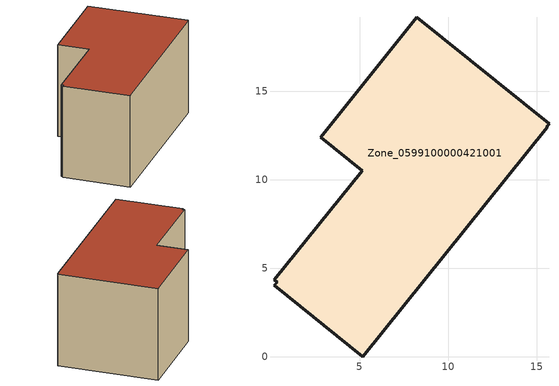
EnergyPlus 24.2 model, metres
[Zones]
Zone_0599100000421001
 floor ground (C_G): 5.13,10.52 2.79,12.4 8.23,19.18 15.7,13.18 15.56,13 15.61,12.97 5.18,0 0.17,4.03 0.34,4.2 0.15,4.36 z0
 wall outside (C_F): 15.7,13.18 8.23,19.18 2.79,12.4 5.13,10.52 0.15,4.36 0.34,4.2 0.17,4.03 5.18,0 15.61,12.97 15.56,13 15.7,13.18 z0:9.14
 roof outside (C_R): 15.61,12.97 15.56,13 15.7,13.18 8.23,19.18 2.79,12.4 5.13,10.52 0.15,4.36 0.34,4.2 0.17,4.03 5.18,0 z9.14
[BUILDING]
Pand.0599100000421001: North Axis=0; Terrain=City; Loads Convergence Tolerance Value=0.04; Temperature Convergence Tolerance Value=0.4; Solar Distribution=FullExterior; Maximum Number of Warmup Days=25; Minimum Number of Warmup Days=1
[Site:Location]
Rotterdam.The.Hague.AP_ZH_NLD Design_Conditions: Latitude=51.96; Longitude=4.45; Time Zone=1; Elevation=-4.5
[SITE:GROUNDTEMPERATURE:BUILDINGSURFACE]
18, 18, 18, 18, 18, 18, 18, 18, 18, 18, 18, 18
[MATERIAL] Thermal Absorptance=0.9; Solar Absorptance=0.7; Visible Absorptance=0.7
Name | Roughness | Thickness | Conductivity | Density | Specific Heat
G.D.1992-2005 | MediumSmooth | 0.15 | 0.06 | 540 | 1210
F.D.1992-2005 | Rough | 0.3 | 0.12 | 1920 | 840
R.D.1992-2005 | MediumRough | 0.2 | 0.08 | 1500 | 1000
[CONSTRUCTION]
C_G: G.D.1992-2005
C_F: F.D.1992-2005
C_R: R.D.1992-2005
[ZONE]
Zone_0599100000421001: Type=1; Multiplier=1; Ceiling Height=Autocalculate; Volume=Autocalculate; Floor Area=autocalculate; Part of Total Floor Area=Yes
[ZONEINFILTRATION:DESIGNFLOWRATE]
Infil_Zone_0599100000421001: Zone or ZoneList or Space or SpaceList=Zone_0599100000421001; Schedule=AlwaysOn; Design Flow Rate Calculation Method=Flow/Area; Flow Rate per Floor Area=0.0021; Constant Term Coefficient=1; Temperature Term Coefficient=0; Velocity Term Coefficient=0; Velocity Squared Term Coefficient=0
[HVACTEMPLATE:ZONE:IDEALLOADSAIRSYSTEM]
Zone_0599100000421001: Maximum Heating Supply Air Temperature=50; Minimum Cooling Supply Air Temperature=13; Maximum Heating Supply Air Humidity Ratio=0.0156; Minimum Cooling Supply Air Humidity Ratio=0.0077; Heating Limit=NoLimit; Cooling Limit=NoLimit; Dehumidification Control Type=ConstantSensibleHeatRatio; Cooling Sensible Heat Ratio=0.7; Dehumidification Setpoint=60; Humidification Control Type=None; Humidification Setpoint=30; Outdoor Air Method=None; Outdoor Air Flow Rate per Person=0.00944; Outdoor Air Flow Rate per Zone Floor Area=0; Outdoor Air Flow Rate per Zone=0; Demand Controlled Ventilation Type=None; Outdoor Air Economizer Type=NoEconomizer; Heat Recovery Type=None; Sensible Heat Recovery Effectiveness=0.7; Latent Heat Recovery Effectiveness=0.65
[ZONECONTROL:THERMOSTAT]
ThermostatControl_Zone_0599100000421001: Zone or ZoneList=Zone_0599100000421001; Control Type Schedule=DualSetpointControlType; Control 1=Thermostat_Zone_0599100000421001; Temperature Difference Between Cutout And Setpoint=0
[THERMOSTATSETPOINT:DUALSETPOINT]
Thermostat_Zone_0599100000421001: Heating Setpoint Temperature Schedule=HeatingSetpoint_Zone_0599100000421001; Cooling Setpoint Temperature Schedule=CoolingSetpoint_Zone_0599100000421001
[SCHEDULE:COMPACT]
HeatingSetpoint_Zone_0599100000421001: Through: 12/31, For: AllDays, Until: 24:00, 21
CoolingSetpoint_Zone_0599100000421001: Through: 12/31, For: AllDays, Until: 24:00, 24
DualSetpointControlType: Through: 12/31, For: AllDays, Until: 24:00, 4
AlwaysOn: Through: 12/31, For: AllDays, Until: 24:00, 1
